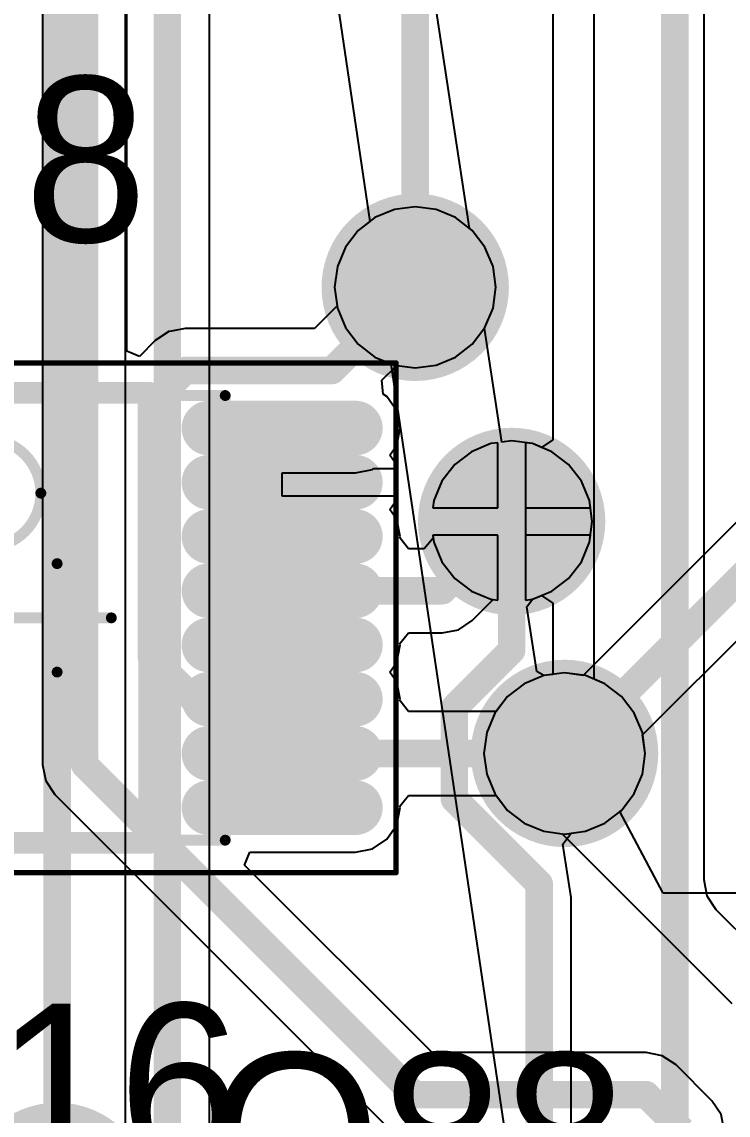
# Model space of a CAD drawing. Header units: millimetres. Extents: x 50.7 to 141.9, y 26.7 to 123.6.
# Drawn here: x 121.85 to 128.36, y 58.28 to 68.36 of the extents above; entities that cross this region are included whole.
import ezdxf

# ---------------------------------------------------------------- set-up
doc = ezdxf.new("R2010")
doc.units = ezdxf.units.MM
for name, color, linetype in [('BottomLayer', 5, 'Continuous'), ('BottomSolder', 6, 'Continuous'), ('InternalPlane1', 76, 'Continuous'), ('InternalPlane3', 216, 'Continuous'), ('Mechanical13', 56, 'Continuous'), ('Mechanical15', 56, 'Continuous'), ('MidLayer1', 16, 'Continuous'), ('MidLayer2', 76, 'Continuous'), ('MidLayer3', 90, 'Continuous'), ('MidLayer4', 156, 'Continuous'), ('MultiLayer', 9, 'Continuous'), ('TopLayer', 1, 'Continuous'), ('TopOverlay', 2, 'Continuous'), ('TopPaste', 8, 'Continuous'), ('TopSolder', 216, 'Continuous')]:
    doc.layers.add(name, color=color, linetype=linetype)

msp = doc.modelspace()

# ---------------------------------------------------------------- linework, layer by layer
at = {"layer": 'BottomLayer'}
for p, q in [((122.802, 73.284), (122.802, 58.122)), ((123.578, 57.947), (123.578, 73.284)), ((128.136, 69.856), (128.136, 60.452)), ((125.476, 66.656), (125.284, 66.631)), ((125.668, 66.631), (125.476, 66.656)), ((125.105, 66.556), (124.951, 66.438)), ((125.284, 66.631), (125.105, 66.556)), ((125.847, 66.556), (125.668, 66.631)), ((126.001, 66.438), (125.847, 66.556)), ((124.951, 66.438), (124.833, 66.284)), ((126.119, 66.284), (126.001, 66.438)), ((124.833, 66.284), (124.758, 66.105)), ((126.194, 66.105), (126.119, 66.284)), ((124.758, 66.105), (124.733, 65.913)), ((126.219, 65.913), (126.194, 66.105)), ((124.733, 65.913), (124.758, 65.721)), ((126.194, 65.721), (126.219, 65.913)), ((124.758, 65.721), (124.833, 65.542)), ((126.119, 65.542), (126.194, 65.721)), ((124.833, 65.542), (124.951, 65.388)), ((126.001, 65.388), (126.119, 65.542)), ((124.951, 65.388), (125.105, 65.27)), ((125.847, 65.27), (126.001, 65.388)), ((125.105, 65.27), (125.284, 65.195)), ((125.668, 65.195), (125.847, 65.27)), ((125.284, 65.195), (125.476, 65.17)), ((125.476, 65.17), (125.668, 65.195)), ((126.173, 64.472), (125.994, 64.397)), ((126.238, 64.48), (126.173, 64.472)), ((126.238, 63.881), (126.238, 64.48)), ((126.557, 64.472), (126.492, 64.48)), ((126.492, 64.48), (126.492, 63.881)), ((126.736, 64.397), (126.557, 64.472)), ((125.994, 64.397), (125.84, 64.279)), ((126.89, 64.279), (126.736, 64.397)), ((125.84, 64.279), (125.722, 64.125)), ((127.008, 64.125), (126.89, 64.279)), ((125.722, 64.125), (125.647, 63.946)), ((127.083, 63.946), (127.008, 64.125)), ((125.647, 63.946), (125.639, 63.881)), ((127.091, 63.881), (127.083, 63.946)), ((125.639, 63.881), (126.238, 63.881)), ((126.492, 63.881), (127.091, 63.881)), ((126.238, 63.627), (125.639, 63.627)), ((125.639, 63.627), (125.647, 63.562)), ((126.238, 63.028), (126.238, 63.627)), ((127.091, 63.627), (126.492, 63.627)), ((126.492, 63.627), (126.492, 63.028)), ((127.083, 63.562), (127.091, 63.627)), ((125.647, 63.562), (125.722, 63.383)), ((127.008, 63.383), (127.083, 63.562)), ((125.722, 63.383), (125.84, 63.229)), ((126.89, 63.229), (127.008, 63.383)), ((125.84, 63.229), (125.994, 63.111)), ((126.736, 63.111), (126.89, 63.229)), ((125.994, 63.111), (126.173, 63.036)), ((126.557, 63.036), (126.736, 63.111)), ((126.173, 63.036), (126.238, 63.028)), ((126.492, 63.028), (126.557, 63.036)), ((126.661, 62.333), (126.482, 62.258)), ((126.853, 62.358), (126.661, 62.333)), ((127.045, 62.333), (126.853, 62.358)), ((127.224, 62.258), (127.045, 62.333)), ((126.482, 62.258), (126.328, 62.14)), ((127.378, 62.14), (127.224, 62.258)), ((126.328, 62.14), (126.21, 61.986)), ((127.496, 61.986), (127.378, 62.14)), ((126.21, 61.986), (126.135, 61.807)), ((127.571, 61.807), (127.496, 61.986)), ((126.135, 61.807), (126.11, 61.615)), ((127.596, 61.615), (127.571, 61.807)), ((126.11, 61.615), (126.135, 61.423)), ((127.571, 61.423), (127.596, 61.615)), ((126.135, 61.423), (126.21, 61.244)), ((127.496, 61.244), (127.571, 61.423)), ((126.21, 61.244), (126.328, 61.09)), ((127.378, 61.09), (127.496, 61.244)), ((126.328, 61.09), (126.482, 60.972)), ((127.224, 60.972), (127.378, 61.09)), ((126.482, 60.972), (126.661, 60.897)), ((126.661, 60.897), (126.853, 60.872)), ((126.853, 60.872), (127.045, 60.897)), ((127.045, 60.897), (127.224, 60.972)), ((128.136, 60.452), (128.165, 60.303)), ((128.165, 60.303), (128.249, 60.177)), ((128.249, 60.177), (129.26, 59.166))]:
    msp.add_line(p, q, dxfattribs=at)
at = {"layer": 'BottomLayer', "const_width": 0.254}
msp.add_lwpolyline([(123.19, 57.786), (123.19, 73.914)], dxfattribs=at)
at = {"layer": 'BottomLayer', "const_width": 0.483}
for points in [[(125.235, 65.913, 1), (125.717, 65.913, 1)], [(126.124, 63.754, 1), (126.606, 63.754, 1)], [(126.612, 61.615, 1), (127.094, 61.615, 1)]]:
    msp.add_lwpolyline(points, format="xyb", close=True, dxfattribs=at)
at = {"layer": 'BottomSolder', "const_width": 0.584}
for points in [[(125.184, 65.913, 1), (125.768, 65.913, 1)], [(126.073, 63.754, 1), (126.657, 63.754, 1)], [(126.561, 61.615, 1), (127.145, 61.615, 1)]]:
    msp.add_lwpolyline(points, format="xyb", close=True, dxfattribs=at)
at = {"layer": 'InternalPlane1', "const_width": 0.864}
for points in [[(125.044, 65.913, 1), (125.908, 65.913, 1)], [(125.933, 63.754, 1), (126.797, 63.754, 1)], [(126.421, 61.615, 1), (127.285, 61.615, 1)], [(121.742, 57.531, 1), (122.606, 57.531, 1)]]:
    msp.add_lwpolyline(points, format="xyb", close=True, dxfattribs=at)
at = {"layer": 'InternalPlane3', "const_width": 0.864}
for points in [[(125.044, 65.913, 1), (125.908, 65.913, 1)], [(125.933, 63.754, 1), (126.797, 63.754, 1)], [(126.421, 61.615, 1), (127.285, 61.615, 1)], [(121.742, 57.531, 1), (122.606, 57.531, 1)]]:
    msp.add_lwpolyline(points, format="xyb", close=True, dxfattribs=at)
at = {"layer": 'Mechanical13', "const_width": 0.1}
for points in [[(120.624, 64.915), (123.724, 64.915)], [(123.724, 60.815), (123.724, 64.915)], [(120.624, 60.815), (123.724, 60.815)]]:
    msp.add_lwpolyline(points, dxfattribs=at)
at = {"layer": 'Mechanical13'}
for points, const_width in [([(123.699, 64.915, 1), (123.749, 64.915, 1)], 0.05), ([(123.699, 64.915, 1), (123.749, 64.915, 1)], 0.05), ([(122.024, 64.015, 1), (121.024, 64.015, 1)], 0.1), ([(121.999, 64.015, 1), (122.049, 64.015, 1)], 0.05), ([(123.699, 60.815, 1), (123.749, 60.815, 1)], 0.05), ([(123.699, 60.815, 1), (123.749, 60.815, 1)], 0.05)]:
    msp.add_lwpolyline(points, format="xyb", close=True, dxfattribs=dict(at, const_width=const_width))
at = {"layer": 'Mechanical15'}
for points, const_width in [([(119.049, 65.215), (125.299, 65.215)], 0.05), ([(125.299, 60.515), (125.299, 65.215)], 0.05), ([(122.174, 62.365), (122.174, 63.365)], 0.1), ([(121.674, 62.865), (122.674, 62.865)], 0.1), ([(119.049, 60.515), (125.299, 60.515)], 0.05)]:
    msp.add_lwpolyline(points, dxfattribs=dict(at, const_width=const_width))
for points, const_width in [([(125.287, 65.215, 1), (125.311, 65.215, 1)], 0.025), ([(125.287, 65.215, 1), (125.311, 65.215, 1)], 0.025), ([(122.149, 63.365, 1), (122.199, 63.365, 1)], 0.05), ([(122.649, 62.865, 1), (122.699, 62.865, 1)], 0.05), ([(122.149, 62.365, 1), (122.199, 62.365, 1)], 0.05), ([(125.287, 60.515, 1), (125.311, 60.515, 1)], 0.025), ([(125.287, 60.515, 1), (125.311, 60.515, 1)], 0.025)]:
    msp.add_lwpolyline(points, format="xyb", close=True, dxfattribs=dict(at, const_width=const_width))
at = {"layer": 'MidLayer1', "const_width": 0.483}
for points in [[(125.235, 65.913, 1), (125.717, 65.913, 1)], [(126.124, 63.754, 1), (126.606, 63.754, 1)], [(126.612, 61.615, 1), (127.094, 61.615, 1)]]:
    msp.add_lwpolyline(points, format="xyb", close=True, dxfattribs=at)
at = {"layer": 'MidLayer2', "const_width": 0.254}
for points in [[(127.869, 53.999), (127.869, 90.261)], [(125.476, 65.913), (125.476, 79.883)], [(122.174, 57.531), (122.174, 77.891)], [(126.365, 62.564), (126.365, 63.754)], [(125.837, 62.036), (126.365, 62.564)], [(125.837, 61.194), (125.837, 62.036)], [(125.837, 61.194), (126.619, 60.412)], [(126.619, 53.467), (126.619, 60.412)]]:
    msp.add_lwpolyline(points, dxfattribs=at)
at = {"layer": 'MidLayer2'}
for points, const_width in [([(125.235, 65.913, 1), (125.717, 65.913, 1)], 0.483), ([(125.412, 65.913, 1), (125.54, 65.913, 1)], 0.127), ([(126.124, 63.754, 1), (126.606, 63.754, 1)], 0.483), ([(126.302, 63.754, 1), (126.428, 63.754, 1)], 0.127), ([(126.302, 62.564, 1), (126.428, 62.564, 1)], 0.127), ([(126.302, 62.564, 1), (126.428, 62.564, 1)], 0.127), ([(125.774, 62.036, 1), (125.901, 62.036, 1)], 0.127), ([(125.774, 62.036, 1), (125.901, 62.036, 1)], 0.127), ([(126.612, 61.615, 1), (127.094, 61.615, 1)], 0.483), ([(125.774, 61.194, 1), (125.901, 61.194, 1)], 0.127), ([(125.774, 61.194, 1), (125.901, 61.194, 1)], 0.127), ([(126.555, 60.412, 1), (126.683, 60.412, 1)], 0.127), ([(126.555, 60.412, 1), (126.683, 60.412, 1)], 0.127)]:
    msp.add_lwpolyline(points, format="xyb", close=True, dxfattribs=dict(at, const_width=const_width))
at = {"layer": 'MidLayer3'}
for p, q in [((125.976, 66.458), (122.305, 90.633)), ((124.004, 73.636), (125.058, 66.521)), ((124.951, 66.438), (124.833, 66.284)), ((125.058, 66.521), (124.951, 66.438)), ((126.001, 66.438), (125.976, 66.458)), ((126.119, 66.284), (126.001, 66.438)), ((124.833, 66.284), (124.758, 66.105)), ((126.194, 66.105), (126.119, 66.284)), ((124.758, 66.105), (124.733, 65.913)), ((126.219, 65.913), (126.194, 66.105)), ((124.733, 65.913), (124.758, 65.721)), ((126.194, 65.721), (126.219, 65.913)), ((124.758, 65.721), (124.833, 65.542)), ((126.119, 65.542), (126.194, 65.721)), ((124.833, 65.542), (124.951, 65.388)), ((126.116, 65.537), (126.119, 65.542)), ((126.275, 64.485), (126.116, 65.537)), ((124.951, 65.388), (125.105, 65.27)), ((125.105, 65.27), (125.252, 65.208)), ((125.252, 65.208), (127.015, 53.305)), ((126.365, 64.497), (126.275, 64.485)), ((126.557, 64.472), (126.365, 64.497)), ((126.736, 64.397), (126.557, 64.472)), ((126.89, 64.279), (126.736, 64.397)), ((127.008, 64.125), (126.89, 64.279)), ((127.083, 63.946), (127.008, 64.125)), ((127.108, 63.754), (127.083, 63.946)), ((127.083, 63.562), (127.108, 63.754)), ((127.008, 63.383), (127.083, 63.562)), ((126.89, 63.229), (127.008, 63.383)), ((126.736, 63.111), (126.89, 63.229)), ((126.557, 63.036), (126.736, 63.111)), ((126.506, 62.968), (126.557, 63.036)), ((126.597, 62.369), (126.506, 62.968)), ((126.661, 62.333), (126.597, 62.369)), ((126.853, 62.358), (126.661, 62.333)), ((127.045, 62.333), (126.853, 62.358)), ((127.224, 62.258), (127.045, 62.333)), ((127.378, 62.14), (127.224, 62.258)), ((127.496, 61.986), (127.378, 62.14)), ((127.571, 61.807), (127.496, 61.986)), ((127.596, 61.615), (127.571, 61.807)), ((127.571, 61.423), (127.596, 61.615)), ((127.496, 61.244), (127.571, 61.423)), ((127.378, 61.09), (127.496, 61.244)), ((127.224, 60.972), (127.378, 61.09)), ((126.914, 60.88), (127.045, 60.897)), ((127.045, 60.897), (127.224, 60.972)), ((126.838, 60.779), (126.914, 60.88)), ((126.913, 60.285), (126.838, 60.779)), ((126.913, 57.96), (126.913, 60.285))]:
    msp.add_line(p, q, dxfattribs=at)
at = {"layer": 'MidLayer3', "const_width": 0.483}
for points in [[(125.235, 65.913, 1), (125.717, 65.913, 1)], [(126.124, 63.754, 1), (126.606, 63.754, 1)], [(126.612, 61.615, 1), (127.094, 61.615, 1)]]:
    msp.add_lwpolyline(points, format="xyb", close=True, dxfattribs=at)
at = {"layer": 'MidLayer4'}
for p, q in [((126.746, 83.439), (126.746, 64.508)), ((127.127, 62.299), (127.127, 83.439)), ((125.476, 66.656), (125.284, 66.631)), ((125.668, 66.631), (125.476, 66.656)), ((125.105, 66.556), (124.951, 66.438)), ((125.284, 66.631), (125.105, 66.556)), ((125.847, 66.556), (125.668, 66.631)), ((126.001, 66.438), (125.847, 66.556)), ((124.951, 66.438), (124.833, 66.284)), ((126.119, 66.284), (126.001, 66.438)), ((124.833, 66.284), (124.758, 66.105)), ((126.194, 66.105), (126.119, 66.284)), ((124.758, 66.105), (124.733, 65.913)), ((126.219, 65.913), (126.194, 66.105)), ((124.733, 65.913), (124.758, 65.721)), ((126.194, 65.721), (126.219, 65.913)), ((124.758, 65.721), (124.833, 65.542)), ((126.119, 65.542), (126.194, 65.721)), ((124.833, 65.542), (124.951, 65.388)), ((126.001, 65.388), (126.119, 65.542)), ((124.951, 65.388), (125.105, 65.27)), ((125.847, 65.27), (126.001, 65.388)), ((125.105, 65.27), (125.284, 65.195)), ((125.668, 65.195), (125.847, 65.27)), ((125.284, 65.195), (125.476, 65.17)), ((125.476, 65.17), (125.668, 65.195)), ((126.173, 64.472), (125.994, 64.397)), ((126.238, 64.48), (126.173, 64.472)), ((126.238, 63.881), (126.238, 64.48)), ((126.557, 64.472), (126.492, 64.48)), ((126.492, 64.48), (126.492, 63.754)), ((126.64, 64.437), (126.557, 64.472)), ((126.746, 64.508), (126.64, 64.437)), ((125.994, 64.397), (125.84, 64.279)), ((125.84, 64.279), (125.722, 64.125)), ((125.722, 64.125), (125.647, 63.946)), ((125.647, 63.946), (125.639, 63.881)), ((125.639, 63.881), (126.238, 63.881)), ((126.492, 63.754), (126.492, 63.028)), ((126.238, 63.627), (125.639, 63.627)), ((125.639, 63.627), (125.647, 63.562)), ((126.238, 63.028), (126.238, 63.627)), ((125.647, 63.562), (125.722, 63.383)), ((125.722, 63.383), (125.84, 63.229)), ((125.84, 63.229), (125.994, 63.111)), ((125.994, 63.111), (126.173, 63.036)), ((126.173, 63.036), (126.238, 63.028)), ((126.492, 63.028), (126.557, 63.036)), ((126.557, 63.036), (126.64, 63.071)), ((126.64, 63.071), (126.746, 63)), ((126.746, 63), (126.746, 62.344)), ((126.661, 62.333), (126.482, 62.258)), ((126.746, 62.344), (126.661, 62.333)), ((126.482, 62.258), (126.328, 62.14)), ((127.224, 62.258), (127.127, 62.299)), ((127.378, 62.14), (127.224, 62.258)), ((126.328, 62.14), (126.21, 61.986)), ((127.496, 61.986), (127.378, 62.14)), ((126.21, 61.986), (126.135, 61.807)), ((127.571, 61.807), (127.496, 61.986)), ((126.135, 61.807), (126.11, 61.615)), ((127.596, 61.615), (127.571, 61.807)), ((126.11, 61.615), (126.135, 61.423)), ((127.571, 61.423), (127.596, 61.615)), ((126.135, 61.423), (126.21, 61.244)), ((127.496, 61.244), (127.571, 61.423)), ((126.21, 61.244), (126.328, 61.09)), ((127.378, 61.09), (127.496, 61.244)), ((126.328, 61.09), (126.482, 60.972)), ((127.363, 61.078), (127.378, 61.09)), ((127.762, 60.325), (127.363, 61.078)), ((126.482, 60.972), (126.661, 60.897)), ((126.661, 60.897), (126.831, 60.875)), ((126.831, 60.875), (128.397, 59.309)), ((132.461, 60.325), (127.762, 60.325))]:
    msp.add_line(p, q, dxfattribs=at)
at = {"layer": 'MidLayer4', "const_width": 0.483}
for points in [[(125.235, 65.913, 1), (125.717, 65.913, 1)], [(126.124, 63.754, 1), (126.606, 63.754, 1)], [(126.612, 61.615, 1), (127.094, 61.615, 1)]]:
    msp.add_lwpolyline(points, format="xyb", close=True, dxfattribs=at)
at = {"layer": 'MultiLayer', "const_width": 0.483}
for points in [[(125.235, 65.913, 1), (125.717, 65.913, 1)], [(126.124, 63.754, 1), (126.606, 63.754, 1)], [(126.612, 61.615, 1), (127.094, 61.615, 1)]]:
    msp.add_lwpolyline(points, format="xyb", close=True, dxfattribs=at)
at = {"layer": 'TopLayer'}
for p, q in [((122.04, 71.247), (122.04, 61.51)), ((122.816, 65.324), (122.816, 71.086)), ((125.476, 66.656), (125.284, 66.631)), ((125.668, 66.631), (125.476, 66.656)), ((125.105, 66.556), (124.951, 66.438)), ((125.284, 66.631), (125.105, 66.556)), ((125.847, 66.556), (125.668, 66.631)), ((126.001, 66.438), (125.847, 66.556)), ((124.951, 66.438), (124.833, 66.284)), ((126.119, 66.284), (126.001, 66.438)), ((124.833, 66.284), (124.758, 66.105)), ((126.194, 66.105), (126.119, 66.284)), ((124.758, 66.105), (124.733, 65.913)), ((126.219, 65.913), (126.194, 66.105)), ((124.733, 65.913), (124.756, 65.742)), ((126.194, 65.721), (126.219, 65.913)), ((124.756, 65.742), (124.548, 65.534)), ((126.119, 65.542), (126.194, 65.721)), ((123.354, 65.534), (123.23, 65.51)), ((124.548, 65.534), (123.354, 65.534)), ((126.001, 65.388), (126.119, 65.542)), ((123.205, 65.505), (123.079, 65.421)), ((123.23, 65.51), (123.205, 65.505)), ((123.079, 65.421), (122.934, 65.275)), ((125.847, 65.27), (126.001, 65.388)), ((122.934, 65.275), (122.816, 65.324)), ((125.668, 65.195), (125.847, 65.27)), ((125.168, 65.056), (125.305, 65.193)), ((125.305, 65.193), (125.476, 65.17)), ((125.476, 65.17), (125.668, 65.195)), ((125.181, 64.929), (125.168, 65.056)), ((125.215, 64.906), (125.181, 64.929)), ((125.305, 64.773), (125.215, 64.906)), ((125.336, 64.615), (125.305, 64.773)), ((129.406, 64.717), (127.024, 62.335)), ((125.305, 64.457), (125.336, 64.615)), ((125.243, 64.365), (125.305, 64.457)), ((126.173, 64.472), (125.994, 64.397)), ((126.238, 64.48), (126.173, 64.472)), ((126.238, 63.881), (126.238, 64.48)), ((126.557, 64.472), (126.492, 64.48)), ((126.492, 64.48), (126.492, 63.881)), ((126.736, 64.397), (126.557, 64.472)), ((125.305, 64.273), (125.243, 64.365)), ((125.994, 64.397), (125.84, 64.279)), ((126.89, 64.279), (126.736, 64.397)), ((124.924, 64.203), (125.082, 64.234)), ((125.082, 64.234), (125.093, 64.242)), ((125.093, 64.242), (125.311, 64.242)), ((125.311, 64.242), (125.305, 64.273)), ((125.84, 64.279), (125.722, 64.125)), ((127.008, 64.125), (126.89, 64.279)), ((127.573, 61.786), (130.069, 64.281)), ((124.249, 63.988), (124.249, 64.203)), ((124.249, 64.203), (124.924, 64.203)), ((125.722, 64.125), (125.647, 63.946)), ((127.083, 63.946), (127.008, 64.125)), ((125.311, 63.988), (124.249, 63.988)), ((125.243, 63.865), (125.305, 63.957)), ((125.305, 63.957), (125.311, 63.988)), ((125.647, 63.946), (125.639, 63.881)), ((127.091, 63.881), (127.083, 63.946)), ((125.305, 63.773), (125.243, 63.865)), ((125.639, 63.881), (126.238, 63.881)), ((126.492, 63.881), (127.091, 63.881)), ((125.336, 63.615), (125.305, 63.773)), ((125.333, 63.602), (125.336, 63.615)), ((126.238, 63.627), (125.639, 63.627)), ((125.639, 63.627), (125.642, 63.599)), ((126.238, 63.028), (126.238, 63.627)), ((127.091, 63.627), (126.492, 63.627)), ((126.492, 63.627), (126.492, 63.028)), ((127.083, 63.562), (127.091, 63.627)), ((125.414, 63.503), (125.333, 63.602)), ((125.642, 63.599), (125.559, 63.503)), ((127.008, 63.383), (127.083, 63.562)), ((125.559, 63.503), (125.414, 63.503)), ((126.89, 63.229), (127.008, 63.383)), ((126.736, 63.111), (126.89, 63.229)), ((126.557, 63.036), (126.736, 63.111)), ((126.001, 62.84), (126.194, 63.034)), ((126.194, 63.034), (126.238, 63.028)), ((126.492, 63.028), (126.557, 63.036)), ((125.875, 62.756), (126.001, 62.84)), ((125.333, 62.628), (125.414, 62.727)), ((125.414, 62.727), (125.726, 62.727)), ((125.726, 62.727), (125.875, 62.756)), ((125.305, 62.457), (125.336, 62.615)), ((125.336, 62.615), (125.333, 62.628)), ((125.243, 62.365), (125.305, 62.457)), ((125.305, 62.273), (125.243, 62.365)), ((126.661, 62.333), (126.482, 62.258)), ((126.853, 62.358), (126.661, 62.333)), ((127.024, 62.335), (126.853, 62.358)), ((125.336, 62.115), (125.305, 62.273)), ((126.482, 62.258), (126.328, 62.14)), ((125.333, 62.102), (125.336, 62.115)), ((125.414, 62.003), (125.333, 62.102)), ((126.328, 62.14), (126.223, 62.003)), ((126.223, 62.003), (125.414, 62.003)), ((127.596, 61.615), (127.573, 61.786)), ((127.571, 61.423), (127.596, 61.615)), ((122.04, 61.51), (122.069, 61.361)), ((127.496, 61.244), (127.571, 61.423)), ((122.069, 61.361), (122.153, 61.235)), ((122.153, 61.235), (125.195, 58.194)), ((125.333, 61.128), (125.414, 61.227)), ((125.414, 61.227), (126.223, 61.227)), ((126.223, 61.227), (126.328, 61.09)), ((127.378, 61.09), (127.496, 61.244)), ((125.305, 60.957), (125.336, 61.115)), ((125.336, 61.115), (125.333, 61.128)), ((126.328, 61.09), (126.482, 60.972)), ((127.224, 60.972), (127.378, 61.09)), ((125.215, 60.824), (125.305, 60.957)), ((126.482, 60.972), (126.661, 60.897)), ((126.661, 60.897), (126.853, 60.872)), ((126.853, 60.872), (127.045, 60.897)), ((127.045, 60.897), (127.224, 60.972)), ((125.082, 60.734), (125.215, 60.824)), ((123.902, 60.586), (123.95, 60.703)), ((123.95, 60.703), (124.924, 60.703)), ((124.924, 60.703), (125.082, 60.734)), ((125.631, 58.857), (123.902, 60.586)), ((127.606, 58.857), (125.631, 58.857)), ((127.754, 58.827), (127.606, 58.857)), ((127.881, 58.743), (127.754, 58.827)), ((128.212, 58.412), (127.881, 58.743)), ((128.296, 58.285), (128.212, 58.412)), ((128.326, 58.137), (128.296, 58.285))]:
    msp.add_line(p, q, dxfattribs=at)
for points, const_width in [([(122.428, 61.51), (122.428, 71.247)], 0.254), ([(124.709, 65.146), (125.476, 65.913)], 0.254), ([(123.043, 64.835), (123.354, 65.146)], 0.254), ([(123.354, 65.146), (124.709, 65.146)], 0.254), ([(123.043, 62.504), (123.043, 64.835)], 0.254), ([(123.574, 64.615), (124.924, 64.615)], 0.3), ([(126.853, 61.615), (129.794, 64.556)], 0.254), ([(123.574, 64.115), (124.924, 64.115)], 0.3), ([(124.249, 63.615), (124.249, 64.115)], 0.254), ([(125.726, 63.115), (126.365, 63.754)], 0.254), ([(123.574, 63.615), (124.924, 63.615)], 0.3), ([(124.249, 63.115), (124.249, 63.615)], 0.254), ([(123.574, 63.115), (124.924, 63.115)], 0.3), ([(124.249, 63.115), (125.726, 63.115)], 0.254), ([(123.574, 62.615), (124.924, 62.615)], 0.3), ([(123.043, 62.504), (123.432, 62.115)], 0.254), ([(123.432, 62.115), (124.249, 62.115)], 0.254), ([(123.574, 62.115), (124.924, 62.115)], 0.3), ([(123.574, 61.615), (124.924, 61.615)], 0.3), ([(124.249, 61.615), (126.853, 61.615)], 0.254), ([(122.428, 61.51), (125.47, 58.468)], 0.254), ([(123.574, 61.115), (124.924, 61.115)], 0.3), ([(125.47, 58.468), (127.606, 58.468)], 0.254), ([(127.606, 58.468), (127.937, 58.137)], 0.254)]:
    msp.add_lwpolyline(points, dxfattribs=dict(at, const_width=const_width))
for points, const_width in [([(125.235, 65.913, 1), (125.717, 65.913, 1)], 0.483), ([(125.412, 65.913, 1), (125.54, 65.913, 1)], 0.127), ([(123.291, 65.146, 1), (123.418, 65.146, 1)], 0.127), ([(123.291, 65.146, 1), (123.418, 65.146, 1)], 0.127), ([(124.645, 65.146, 1), (124.772, 65.146, 1)], 0.127), ([(124.645, 65.146, 1), (124.772, 65.146, 1)], 0.127), ([(122.98, 64.835, 1), (123.107, 64.835, 1)], 0.127), ([(122.98, 64.835, 1), (123.107, 64.835, 1)], 0.127), ([(123.499, 64.615, 1), (123.649, 64.615, 1)], 0.15), ([(124.849, 64.615, 1), (124.999, 64.615, 1)], 0.15), ([(123.499, 64.115, 1), (123.649, 64.115, 1)], 0.15), ([(124.185, 64.115, 1), (124.312, 64.115, 1)], 0.127), ([(124.849, 64.115, 1), (124.999, 64.115, 1)], 0.15), ([(126.124, 63.754, 1), (126.606, 63.754, 1)], 0.483), ([(126.302, 63.754, 1), (126.428, 63.754, 1)], 0.127), ([(123.499, 63.615, 1), (123.649, 63.615, 1)], 0.15), ([(124.185, 63.615, 1), (124.312, 63.615, 1)], 0.127), ([(124.185, 63.615, 1), (124.312, 63.615, 1)], 0.127), ([(124.849, 63.615, 1), (124.999, 63.615, 1)], 0.15), ([(123.499, 63.115, 1), (123.649, 63.115, 1)], 0.15), ([(124.185, 63.115, 1), (124.312, 63.115, 1)], 0.127), ([(124.185, 63.115, 1), (124.312, 63.115, 1)], 0.127), ([(124.849, 63.115, 1), (124.999, 63.115, 1)], 0.15), ([(125.662, 63.115, 1), (125.789, 63.115, 1)], 0.127), ([(125.662, 63.115, 1), (125.789, 63.115, 1)], 0.127), ([(123.499, 62.615, 1), (123.649, 62.615, 1)], 0.15), ([(124.849, 62.615, 1), (124.999, 62.615, 1)], 0.15), ([(122.98, 62.504, 1), (123.107, 62.504, 1)], 0.127), ([(122.98, 62.504, 1), (123.107, 62.504, 1)], 0.127), ([(123.369, 62.115, 1), (123.496, 62.115, 1)], 0.127), ([(123.369, 62.115, 1), (123.496, 62.115, 1)], 0.127), ([(123.499, 62.115, 1), (123.649, 62.115, 1)], 0.15), ([(124.185, 62.115, 1), (124.312, 62.115, 1)], 0.127), ([(124.849, 62.115, 1), (124.999, 62.115, 1)], 0.15), ([(126.612, 61.615, 1), (127.094, 61.615, 1)], 0.483), ([(123.499, 61.615, 1), (123.649, 61.615, 1)], 0.15), ([(124.185, 61.615, 1), (124.312, 61.615, 1)], 0.127), ([(124.849, 61.615, 1), (124.999, 61.615, 1)], 0.15), ([(126.79, 61.615, 1), (126.917, 61.615, 1)], 0.127), ([(126.79, 61.615, 1), (126.917, 61.615, 1)], 0.127), ([(122.365, 61.51, 1), (122.492, 61.51, 1)], 0.127), ([(122.365, 61.51, 1), (122.492, 61.51, 1)], 0.127), ([(123.499, 61.115, 1), (123.649, 61.115, 1)], 0.15), ([(124.849, 61.115, 1), (124.999, 61.115, 1)], 0.15), ([(125.406, 58.468, 1), (125.533, 58.468, 1)], 0.127), ([(125.406, 58.468, 1), (125.533, 58.468, 1)], 0.127), ([(127.542, 58.468, 1), (127.669, 58.468, 1)], 0.127), ([(127.542, 58.468, 1), (127.669, 58.468, 1)], 0.127)]:
    msp.add_lwpolyline(points, format="xyb", close=True, dxfattribs=dict(at, const_width=const_width))
at = {"layer": 'TopOverlay', "const_width": 0.2}
for points in [[(121.324, 64.94), (123.024, 64.94)], [(123.024, 60.79), (123.024, 64.94)], [(121.324, 60.79), (123.024, 60.79)]]:
    msp.add_lwpolyline(points, dxfattribs=at)
at = {"layer": 'TopOverlay', "const_width": 0.1}
for points in [[(122.974, 64.94, 1), (123.074, 64.94, 1)], [(122.974, 64.94, 1), (123.074, 64.94, 1)], [(122.974, 60.79, 1), (123.074, 60.79, 1)], [(122.974, 60.79, 1), (123.074, 60.79, 1)]]:
    msp.add_lwpolyline(points, format="xyb", close=True, dxfattribs=at)
at = {"layer": 'TopPaste', "const_width": 0.3}
for points in [[(123.574, 64.615), (124.924, 64.615)], [(123.574, 64.115), (124.924, 64.115)], [(123.574, 63.615), (124.924, 63.615)], [(123.574, 63.115), (124.924, 63.115)], [(123.574, 62.615), (124.924, 62.615)], [(123.574, 62.115), (124.924, 62.115)], [(123.574, 61.615), (124.924, 61.615)], [(123.574, 61.115), (124.924, 61.115)]]:
    msp.add_lwpolyline(points, dxfattribs=at)
at = {"layer": 'TopPaste', "const_width": 0.15}
for points in [[(123.499, 64.615, 1), (123.649, 64.615, 1)], [(124.849, 64.615, 1), (124.999, 64.615, 1)], [(123.499, 64.115, 1), (123.649, 64.115, 1)], [(124.849, 64.115, 1), (124.999, 64.115, 1)], [(123.499, 63.615, 1), (123.649, 63.615, 1)], [(124.849, 63.615, 1), (124.999, 63.615, 1)], [(123.499, 63.115, 1), (123.649, 63.115, 1)], [(124.849, 63.115, 1), (124.999, 63.115, 1)], [(123.499, 62.615, 1), (123.649, 62.615, 1)], [(124.849, 62.615, 1), (124.999, 62.615, 1)], [(123.499, 62.115, 1), (123.649, 62.115, 1)], [(124.849, 62.115, 1), (124.999, 62.115, 1)], [(123.499, 61.615, 1), (123.649, 61.615, 1)], [(124.849, 61.615, 1), (124.999, 61.615, 1)], [(123.499, 61.115, 1), (123.649, 61.115, 1)], [(124.849, 61.115, 1), (124.999, 61.115, 1)]]:
    msp.add_lwpolyline(points, format="xyb", close=True, dxfattribs=at)
at = {"layer": 'TopSolder'}
for points, const_width in [([(125.184, 65.913, 1), (125.768, 65.913, 1)], 0.584), ([(123.448, 64.615, 1), (123.7, 64.615, 1)], 0.252), ([(124.798, 64.615, 1), (125.05, 64.615, 1)], 0.252), ([(123.448, 64.115, 1), (123.7, 64.115, 1)], 0.252), ([(124.798, 64.115, 1), (125.05, 64.115, 1)], 0.252), ([(126.073, 63.754, 1), (126.657, 63.754, 1)], 0.584), ([(123.448, 63.615, 1), (123.7, 63.615, 1)], 0.252), ([(124.798, 63.615, 1), (125.05, 63.615, 1)], 0.252), ([(123.448, 63.115, 1), (123.7, 63.115, 1)], 0.252), ([(124.798, 63.115, 1), (125.05, 63.115, 1)], 0.252), ([(123.448, 62.615, 1), (123.7, 62.615, 1)], 0.252), ([(124.798, 62.615, 1), (125.05, 62.615, 1)], 0.252), ([(123.448, 62.115, 1), (123.7, 62.115, 1)], 0.252), ([(124.798, 62.115, 1), (125.05, 62.115, 1)], 0.252), ([(126.561, 61.615, 1), (127.145, 61.615, 1)], 0.584), ([(123.448, 61.615, 1), (123.7, 61.615, 1)], 0.252), ([(124.798, 61.615, 1), (125.05, 61.615, 1)], 0.252), ([(123.448, 61.115, 1), (123.7, 61.115, 1)], 0.252), ([(124.798, 61.115, 1), (125.05, 61.115, 1)], 0.252)]:
    msp.add_lwpolyline(points, format="xyb", close=True, dxfattribs=dict(at, const_width=const_width))
at = {"layer": 'TopSolder', "const_width": 0.503}
for points in [[(123.574, 64.615), (124.924, 64.615)], [(123.574, 64.115), (124.924, 64.115)], [(123.574, 63.615), (124.924, 63.615)], [(123.574, 63.115), (124.924, 63.115)], [(123.574, 62.615), (124.924, 62.615)], [(123.574, 62.115), (124.924, 62.115)], [(123.574, 61.615), (124.924, 61.615)], [(123.574, 61.115), (124.924, 61.115)]]:
    msp.add_lwpolyline(points, dxfattribs=at)

# ---------------------------------------------------------------- texts
at = {"layer": 'TopOverlay'}
for s, p in [('U18', (119.266, 66.332)), ('R816', (118.999, 57.785)), ('Q88', (123.571, 57.328))]:
    msp.add_text(s, height=1.524, dxfattribs=at).set_placement(p)

doc.saveas('drawing.dxf')
